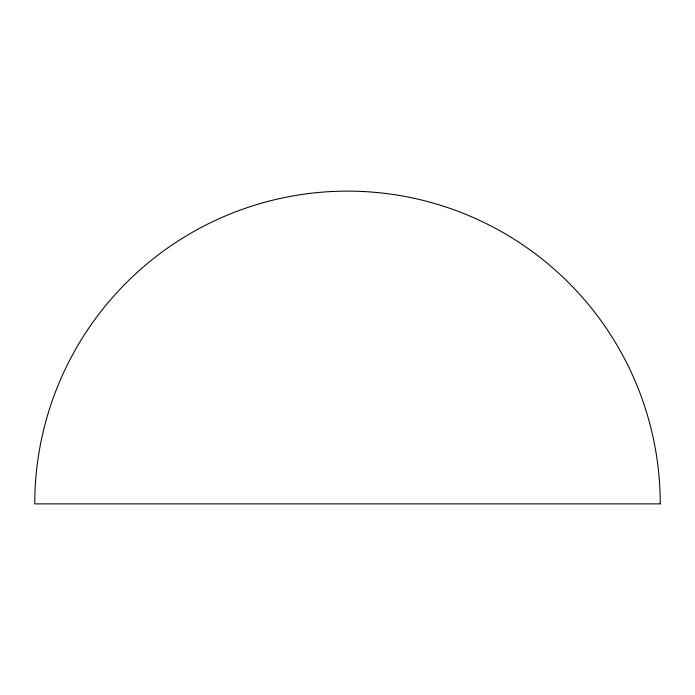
<?xml version="1.0" encoding="UTF-8"?>
<svg xmlns="http://www.w3.org/2000/svg" width="695" height="695" viewBox="0 0 695 695"><rect width="100%" height="100%" fill="white"/><g stroke="black" fill="none" stroke-linecap="round" stroke-linejoin="round"><path stroke-width="1.04" d="M660.25 503.875L34.75 503.875A312.75 312.75 0 0 1 347.5 191.125A312.75 312.75 0 0 1 660.25 503.875"/></g></svg>
